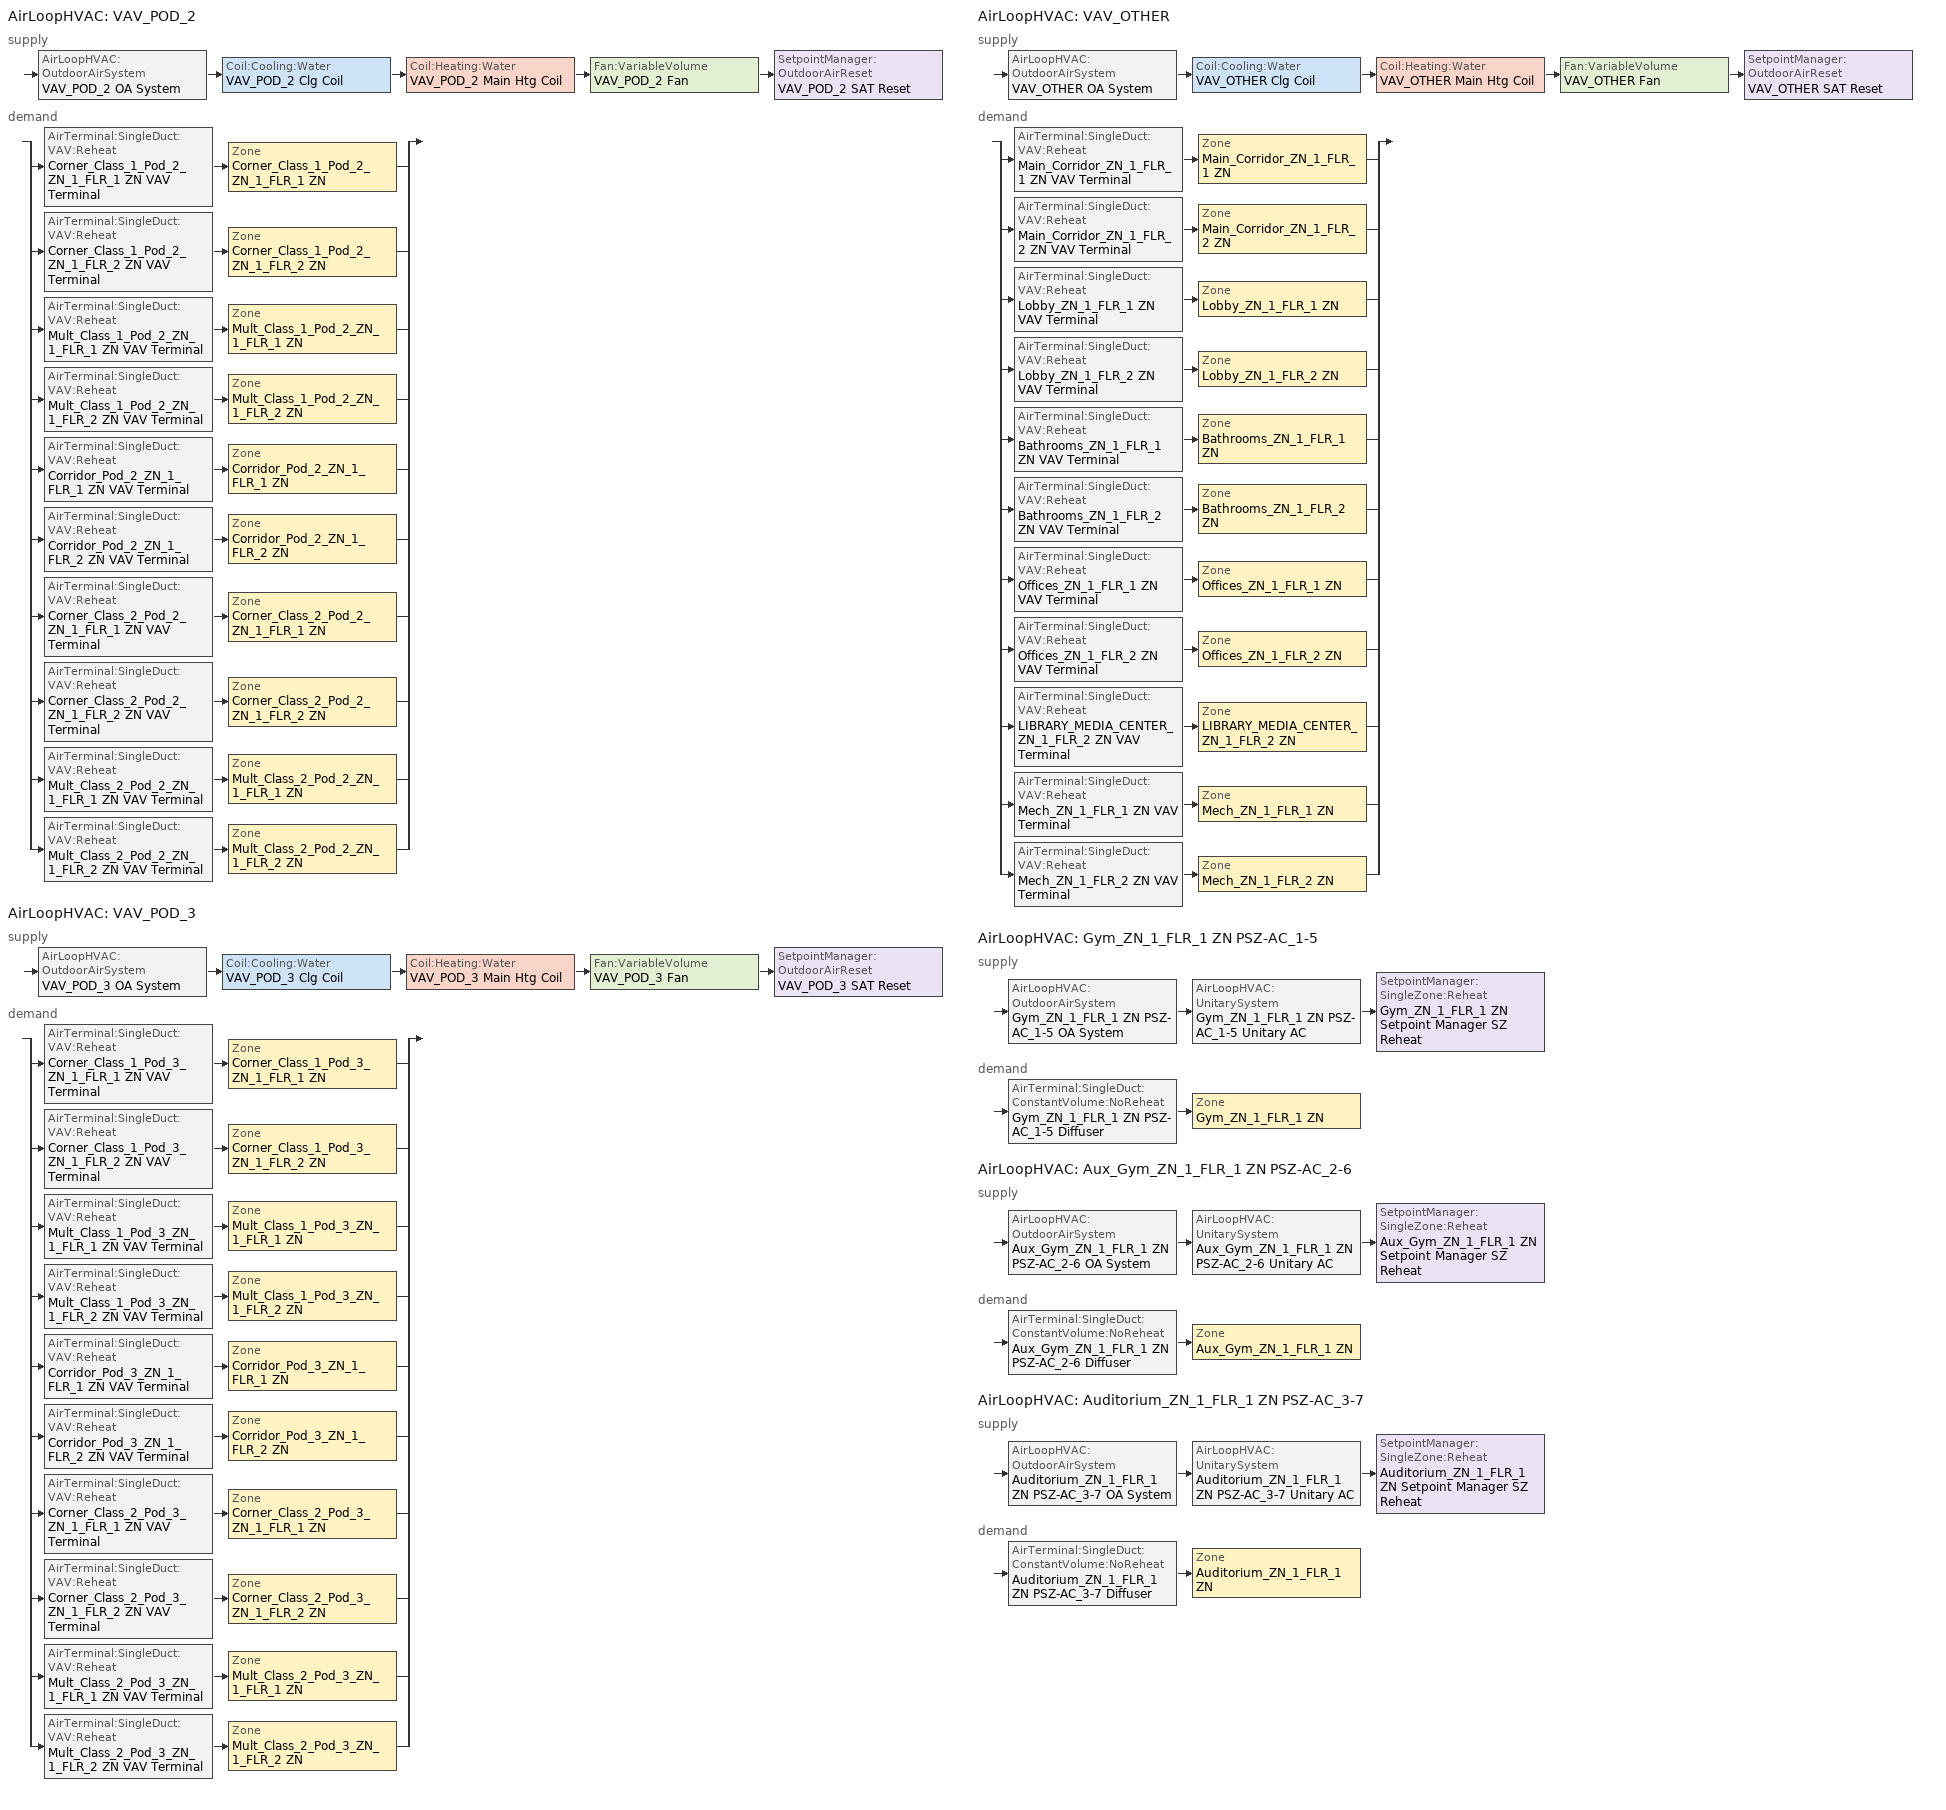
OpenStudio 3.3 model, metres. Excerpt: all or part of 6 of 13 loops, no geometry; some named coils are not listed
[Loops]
AirLoopHVAC 'VAV_POD_2'
 supply: AirLoopHVAC:OutdoorAirSystem 'VAV_POD_2 OA System' > Coil:Cooling:Water 'VAV_POD_2 Clg Coil' > Coil:Heating:Water 'VAV_POD_2 Main Htg Coil' > Fan:VariableVolume 'VAV_POD_2 Fan' > SetpointManager:OutdoorAirReset 'VAV_POD_2 SAT Reset'
 demand: split
  | AirTerminal:SingleDuct:VAV:Reheat 'Corner_Class_1_Pod_2_ZN_1_FLR_1 ZN VAV Terminal' > Zone 'Corner_Class_1_Pod_2_ZN_1_FLR_1 ZN'
  | AirTerminal:SingleDuct:VAV:Reheat 'Corner_Class_1_Pod_2_ZN_1_FLR_2 ZN VAV Terminal' > Zone 'Corner_Class_1_Pod_2_ZN_1_FLR_2 ZN'
  | AirTerminal:SingleDuct:VAV:Reheat 'Mult_Class_1_Pod_2_ZN_1_FLR_1 ZN VAV Terminal' > Zone 'Mult_Class_1_Pod_2_ZN_1_FLR_1 ZN'
  | AirTerminal:SingleDuct:VAV:Reheat 'Mult_Class_1_Pod_2_ZN_1_FLR_2 ZN VAV Terminal' > Zone 'Mult_Class_1_Pod_2_ZN_1_FLR_2 ZN'
  | AirTerminal:SingleDuct:VAV:Reheat 'Corridor_Pod_2_ZN_1_FLR_1 ZN VAV Terminal' > Zone 'Corridor_Pod_2_ZN_1_FLR_1 ZN'
  | AirTerminal:SingleDuct:VAV:Reheat 'Corridor_Pod_2_ZN_1_FLR_2 ZN VAV Terminal' > Zone 'Corridor_Pod_2_ZN_1_FLR_2 ZN'
  | AirTerminal:SingleDuct:VAV:Reheat 'Corner_Class_2_Pod_2_ZN_1_FLR_1 ZN VAV Terminal' > Zone 'Corner_Class_2_Pod_2_ZN_1_FLR_1 ZN'
  | AirTerminal:SingleDuct:VAV:Reheat 'Corner_Class_2_Pod_2_ZN_1_FLR_2 ZN VAV Terminal' > Zone 'Corner_Class_2_Pod_2_ZN_1_FLR_2 ZN'
  | AirTerminal:SingleDuct:VAV:Reheat 'Mult_Class_2_Pod_2_ZN_1_FLR_1 ZN VAV Terminal' > Zone 'Mult_Class_2_Pod_2_ZN_1_FLR_1 ZN'
  | AirTerminal:SingleDuct:VAV:Reheat 'Mult_Class_2_Pod_2_ZN_1_FLR_2 ZN VAV Terminal' > Zone 'Mult_Class_2_Pod_2_ZN_1_FLR_2 ZN'
AirLoopHVAC 'VAV_POD_3'
 supply: AirLoopHVAC:OutdoorAirSystem 'VAV_POD_3 OA System' > Coil:Cooling:Water 'VAV_POD_3 Clg Coil' > Coil:Heating:Water 'VAV_POD_3 Main Htg Coil' > Fan:VariableVolume 'VAV_POD_3 Fan' > SetpointManager:OutdoorAirReset 'VAV_POD_3 SAT Reset'
 demand: split
  | AirTerminal:SingleDuct:VAV:Reheat 'Corner_Class_1_Pod_3_ZN_1_FLR_1 ZN VAV Terminal' > Zone 'Corner_Class_1_Pod_3_ZN_1_FLR_1 ZN'
  | AirTerminal:SingleDuct:VAV:Reheat 'Corner_Class_1_Pod_3_ZN_1_FLR_2 ZN VAV Terminal' > Zone 'Corner_Class_1_Pod_3_ZN_1_FLR_2 ZN'
  | AirTerminal:SingleDuct:VAV:Reheat 'Mult_Class_1_Pod_3_ZN_1_FLR_1 ZN VAV Terminal' > Zone 'Mult_Class_1_Pod_3_ZN_1_FLR_1 ZN'
  | AirTerminal:SingleDuct:VAV:Reheat 'Mult_Class_1_Pod_3_ZN_1_FLR_2 ZN VAV Terminal' > Zone 'Mult_Class_1_Pod_3_ZN_1_FLR_2 ZN'
  | AirTerminal:SingleDuct:VAV:Reheat 'Corridor_Pod_3_ZN_1_FLR_1 ZN VAV Terminal' > Zone 'Corridor_Pod_3_ZN_1_FLR_1 ZN'
  | AirTerminal:SingleDuct:VAV:Reheat 'Corridor_Pod_3_ZN_1_FLR_2 ZN VAV Terminal' > Zone 'Corridor_Pod_3_ZN_1_FLR_2 ZN'
  | AirTerminal:SingleDuct:VAV:Reheat 'Corner_Class_2_Pod_3_ZN_1_FLR_1 ZN VAV Terminal' > Zone 'Corner_Class_2_Pod_3_ZN_1_FLR_1 ZN'
  | AirTerminal:SingleDuct:VAV:Reheat 'Corner_Class_2_Pod_3_ZN_1_FLR_2 ZN VAV Terminal' > Zone 'Corner_Class_2_Pod_3_ZN_1_FLR_2 ZN'
  | AirTerminal:SingleDuct:VAV:Reheat 'Mult_Class_2_Pod_3_ZN_1_FLR_1 ZN VAV Terminal' > Zone 'Mult_Class_2_Pod_3_ZN_1_FLR_1 ZN'
  | AirTerminal:SingleDuct:VAV:Reheat 'Mult_Class_2_Pod_3_ZN_1_FLR_2 ZN VAV Terminal' > Zone 'Mult_Class_2_Pod_3_ZN_1_FLR_2 ZN'
AirLoopHVAC 'VAV_OTHER'
 supply: AirLoopHVAC:OutdoorAirSystem 'VAV_OTHER OA System' > Coil:Cooling:Water 'VAV_OTHER Clg Coil' > Coil:Heating:Water 'VAV_OTHER Main Htg Coil' > Fan:VariableVolume 'VAV_OTHER Fan' > SetpointManager:OutdoorAirReset 'VAV_OTHER SAT Reset'
 demand: split
  | AirTerminal:SingleDuct:VAV:Reheat 'Main_Corridor_ZN_1_FLR_1 ZN VAV Terminal' > Zone 'Main_Corridor_ZN_1_FLR_1 ZN'
  | AirTerminal:SingleDuct:VAV:Reheat 'Main_Corridor_ZN_1_FLR_2 ZN VAV Terminal' > Zone 'Main_Corridor_ZN_1_FLR_2 ZN'
  | AirTerminal:SingleDuct:VAV:Reheat 'Lobby_ZN_1_FLR_1 ZN VAV Terminal' > Zone 'Lobby_ZN_1_FLR_1 ZN'
  | AirTerminal:SingleDuct:VAV:Reheat 'Lobby_ZN_1_FLR_2 ZN VAV Terminal' > Zone 'Lobby_ZN_1_FLR_2 ZN'
  | AirTerminal:SingleDuct:VAV:Reheat 'Bathrooms_ZN_1_FLR_1 ZN VAV Terminal' > Zone 'Bathrooms_ZN_1_FLR_1 ZN'
  | AirTerminal:SingleDuct:VAV:Reheat 'Bathrooms_ZN_1_FLR_2 ZN VAV Terminal' > Zone 'Bathrooms_ZN_1_FLR_2 ZN'
  | AirTerminal:SingleDuct:VAV:Reheat 'Offices_ZN_1_FLR_1 ZN VAV Terminal' > Zone 'Offices_ZN_1_FLR_1 ZN'
  | AirTerminal:SingleDuct:VAV:Reheat 'Offices_ZN_1_FLR_2 ZN VAV Terminal' > Zone 'Offices_ZN_1_FLR_2 ZN'
  | AirTerminal:SingleDuct:VAV:Reheat 'LIBRARY_MEDIA_CENTER_ZN_1_FLR_2 ZN VAV Terminal' > Zone 'LIBRARY_MEDIA_CENTER_ZN_1_FLR_2 ZN'
  | AirTerminal:SingleDuct:VAV:Reheat 'Mech_ZN_1_FLR_1 ZN VAV Terminal' > Zone 'Mech_ZN_1_FLR_1 ZN'
  | AirTerminal:SingleDuct:VAV:Reheat 'Mech_ZN_1_FLR_2 ZN VAV Terminal' > Zone 'Mech_ZN_1_FLR_2 ZN'
AirLoopHVAC 'Gym_ZN_1_FLR_1 ZN PSZ-AC_1-5'
 supply: AirLoopHVAC:OutdoorAirSystem 'Gym_ZN_1_FLR_1 ZN PSZ-AC_1-5 OA System' > AirLoopHVAC:UnitarySystem 'Gym_ZN_1_FLR_1 ZN PSZ-AC_1-5 Unitary AC' > SetpointManager:SingleZone:Reheat 'Gym_ZN_1_FLR_1 ZN Setpoint Manager SZ Reheat'
 demand: AirTerminal:SingleDuct:ConstantVolume:NoReheat 'Gym_ZN_1_FLR_1 ZN PSZ-AC_1-5 Diffuser' > Zone 'Gym_ZN_1_FLR_1 ZN'
AirLoopHVAC 'Aux_Gym_ZN_1_FLR_1 ZN PSZ-AC_2-6'
 supply: AirLoopHVAC:OutdoorAirSystem 'Aux_Gym_ZN_1_FLR_1 ZN PSZ-AC_2-6 OA System' > AirLoopHVAC:UnitarySystem 'Aux_Gym_ZN_1_FLR_1 ZN PSZ-AC_2-6 Unitary AC' > SetpointManager:SingleZone:Reheat 'Aux_Gym_ZN_1_FLR_1 ZN Setpoint Manager SZ Reheat'
 demand: AirTerminal:SingleDuct:ConstantVolume:NoReheat 'Aux_Gym_ZN_1_FLR_1 ZN PSZ-AC_2-6 Diffuser' > Zone 'Aux_Gym_ZN_1_FLR_1 ZN'
AirLoopHVAC 'Auditorium_ZN_1_FLR_1 ZN PSZ-AC_3-7'
 supply: AirLoopHVAC:OutdoorAirSystem 'Auditorium_ZN_1_FLR_1 ZN PSZ-AC_3-7 OA System' > AirLoopHVAC:UnitarySystem 'Auditorium_ZN_1_FLR_1 ZN PSZ-AC_3-7 Unitary AC' > SetpointManager:SingleZone:Reheat 'Auditorium_ZN_1_FLR_1 ZN Setpoint Manager SZ Reheat'
 demand: AirTerminal:SingleDuct:ConstantVolume:NoReheat 'Auditorium_ZN_1_FLR_1 ZN PSZ-AC_3-7 Diffuser' > Zone 'Auditorium_ZN_1_FLR_1 ZN'
[Sizing:Zone] Zone Cooling Design Supply Air Temperature Input Method=SupplyAirTemperature; Zone Cooling Design Supply Air Temperature {C}=12.7778; Zone Cooling Design Supply Air Temperature Difference {deltaC}=11.11; Zone Heating Design Supply Air Temperature Input Method=SupplyAirTemperature; Zone Heating Design Supply Air Temperature Difference {deltaC}=11.11; Zone Cooling Design Supply Air Humidity Ratio {kg-H2O/kg-air}=0.0085; Zone Heating Design Supply Air Humidity Ratio {kg-H2O/kg-air}=0.008; Cooling Design Air Flow Method=DesignDay; Heating Design Air Flow Method=DesignDay; Account for Dedicated Outdoor Air System=No; Dedicated Outdoor Air System Control Strategy=NeutralSupplyAir; Dedicated Outdoor Air Low Setpoint Temperature for Design {C}=autosize; Dedicated Outdoor Air High Setpoint Temperature for Design {C}=autosize
Name | Zone Heating Design Supply Air Temperature {C} | Design Minimum Zone Ventilation Efficiency
Auditorium_ZN_1_FLR_1 ZN; Aux_Gym_ZN_1_FLR_1 ZN; Gym_ZN_1_FLR_1 ZN | 50
Bathrooms_ZN_1_FLR_1 ZN; Bathrooms_ZN_1_FLR_2 ZN; Corner_Class_1_Pod_2_ZN_1_FLR_1 ZN; Corner_Class_1_Pod_2_ZN_1_FLR_2 ZN; Corner_Class_1_Pod_3_ZN_1_FLR_1 ZN; Corner_Class_1_Pod_3_ZN_1_FLR_2 ZN; Corner_Class_2_Pod_2_ZN_1_FLR_1 ZN; Corner_Class_2_Pod_2_ZN_1_FLR_2 ZN; Corner_Class_2_Pod_3_ZN_1_FLR_1 ZN; Corner_Class_2_Pod_3_ZN_1_FLR_2 ZN; Corridor_Pod_2_ZN_1_FLR_1 ZN; Corridor_Pod_2_ZN_1_FLR_2 ZN; Corridor_Pod_3_ZN_1_FLR_1 ZN; Corridor_Pod_3_ZN_1_FLR_2 ZN; LIBRARY_MEDIA_CENTER_ZN_1_FLR_2 ZN; Lobby_ZN_1_FLR_1 ZN; Lobby_ZN_1_FLR_2 ZN; Main_Corridor_ZN_1_FLR_1 ZN; Main_Corridor_ZN_1_FLR_2 ZN; Mech_ZN_1_FLR_2 ZN; Mult_Class_1_Pod_2_ZN_1_FLR_1 ZN; Mult_Class_1_Pod_2_ZN_1_FLR_2 ZN; Mult_Class_1_Pod_3_ZN_1_FLR_1 ZN; Mult_Class_1_Pod_3_ZN_1_FLR_2 ZN; Mult_Class_2_Pod_2_ZN_1_FLR_1 ZN; Mult_Class_2_Pod_2_ZN_1_FLR_2 ZN; Mult_Class_2_Pod_3_ZN_1_FLR_1 ZN; Mult_Class_2_Pod_3_ZN_1_FLR_2 ZN; Offices_ZN_1_FLR_1 ZN; Offices_ZN_1_FLR_2 ZN | 40 | 0.6
[Zone equipment]
Auditorium_ZN_1_FLR_1 ZN: Auditorium_ZN_1_FLR_1 ZN PSZ-AC_3-7 Diffuser
Aux_Gym_ZN_1_FLR_1 ZN: Aux_Gym_ZN_1_FLR_1 ZN PSZ-AC_2-6 Diffuser
Bathrooms_ZN_1_FLR_1 ZN: Bathrooms_ZN_1_FLR_1 ZN VAV Terminal, Bathrooms_ZN_1_FLR_1 ZN Exhaust Fan
Bathrooms_ZN_1_FLR_2 ZN: Bathrooms_ZN_1_FLR_2 ZN VAV Terminal, Bathrooms_ZN_1_FLR_2 ZN Exhaust Fan
Corner_Class_1_Pod_2_ZN_1_FLR_1 ZN: Corner_Class_1_Pod_2_ZN_1_FLR_1 ZN VAV Terminal
Corner_Class_1_Pod_2_ZN_1_FLR_2 ZN: Corner_Class_1_Pod_2_ZN_1_FLR_2 ZN VAV Terminal
Corner_Class_1_Pod_3_ZN_1_FLR_1 ZN: Corner_Class_1_Pod_3_ZN_1_FLR_1 ZN VAV Terminal
Corner_Class_1_Pod_3_ZN_1_FLR_2 ZN: Corner_Class_1_Pod_3_ZN_1_FLR_2 ZN VAV Terminal
Corner_Class_2_Pod_2_ZN_1_FLR_1 ZN: Corner_Class_2_Pod_2_ZN_1_FLR_1 ZN VAV Terminal
Corner_Class_2_Pod_2_ZN_1_FLR_2 ZN: Corner_Class_2_Pod_2_ZN_1_FLR_2 ZN VAV Terminal
Corner_Class_2_Pod_3_ZN_1_FLR_1 ZN: Corner_Class_2_Pod_3_ZN_1_FLR_1 ZN VAV Terminal
Corner_Class_2_Pod_3_ZN_1_FLR_2 ZN: Corner_Class_2_Pod_3_ZN_1_FLR_2 ZN VAV Terminal
Corridor_Pod_2_ZN_1_FLR_1 ZN: Corridor_Pod_2_ZN_1_FLR_1 ZN VAV Terminal
Corridor_Pod_2_ZN_1_FLR_2 ZN: Corridor_Pod_2_ZN_1_FLR_2 ZN VAV Terminal
Corridor_Pod_3_ZN_1_FLR_1 ZN: Corridor_Pod_3_ZN_1_FLR_1 ZN VAV Terminal
Corridor_Pod_3_ZN_1_FLR_2 ZN: Corridor_Pod_3_ZN_1_FLR_2 ZN VAV Terminal
Gym_ZN_1_FLR_1 ZN: Gym_ZN_1_FLR_1 ZN PSZ-AC_1-5 Diffuser
LIBRARY_MEDIA_CENTER_ZN_1_FLR_2 ZN: LIBRARY_MEDIA_CENTER_ZN_1_FLR_2 ZN VAV Terminal
Lobby_ZN_1_FLR_1 ZN: Lobby_ZN_1_FLR_1 ZN VAV Terminal
Lobby_ZN_1_FLR_2 ZN: Lobby_ZN_1_FLR_2 ZN VAV Terminal
Main_Corridor_ZN_1_FLR_1 ZN: Main_Corridor_ZN_1_FLR_1 ZN VAV Terminal
Main_Corridor_ZN_1_FLR_2 ZN: Main_Corridor_ZN_1_FLR_2 ZN VAV Terminal
Mech_ZN_1_FLR_1 ZN: Mech_ZN_1_FLR_1 ZN VAV Terminal
Mech_ZN_1_FLR_2 ZN: Mech_ZN_1_FLR_2 ZN VAV Terminal
Mult_Class_1_Pod_2_ZN_1_FLR_1 ZN: Mult_Class_1_Pod_2_ZN_1_FLR_1 ZN VAV Terminal
Mult_Class_1_Pod_2_ZN_1_FLR_2 ZN: Mult_Class_1_Pod_2_ZN_1_FLR_2 ZN VAV Terminal
Mult_Class_1_Pod_3_ZN_1_FLR_1 ZN: Mult_Class_1_Pod_3_ZN_1_FLR_1 ZN VAV Terminal
Mult_Class_1_Pod_3_ZN_1_FLR_2 ZN: Mult_Class_1_Pod_3_ZN_1_FLR_2 ZN VAV Terminal
Mult_Class_2_Pod_2_ZN_1_FLR_1 ZN: Mult_Class_2_Pod_2_ZN_1_FLR_1 ZN VAV Terminal
Mult_Class_2_Pod_2_ZN_1_FLR_2 ZN: Mult_Class_2_Pod_2_ZN_1_FLR_2 ZN VAV Terminal
Mult_Class_2_Pod_3_ZN_1_FLR_1 ZN: Mult_Class_2_Pod_3_ZN_1_FLR_1 ZN VAV Terminal
Mult_Class_2_Pod_3_ZN_1_FLR_2 ZN: Mult_Class_2_Pod_3_ZN_1_FLR_2 ZN VAV Terminal
Offices_ZN_1_FLR_1 ZN: Offices_ZN_1_FLR_1 ZN VAV Terminal
Offices_ZN_1_FLR_2 ZN: Offices_ZN_1_FLR_2 ZN VAV Terminal
[AirLoopHVAC] Availability Schedule=SchoolSecondary HVACOperationSchd; Design Supply Air Flow Rate {m3/s}=autosize; Design Return Air Flow Fraction of Supply Air Flow=1
VAV_POD_2; VAV_POD_3; VAV_OTHER; Gym_ZN_1_FLR_1 ZN PSZ-AC_1-5; Aux_Gym_ZN_1_FLR_1 ZN PSZ-AC_2-6; Auditorium_ZN_1_FLR_1 ZN PSZ-AC_3-7
[Sizing:System] Type of Load to Size On=Sensible; Preheat Design Temperature {C}=7.22222; Preheat Design Humidity Ratio {kg-H2O/kg-Air}=0.008; Precool Design Temperature {C}=12.7778; Precool Design Humidity Ratio {kg-H2O/kg-Air}=0.008; Central Cooling Design Supply Air Temperature {C}=12.7778; Sizing Option=Coincident; 100% Outdoor Air in Cooling=No; 100% Outdoor Air in Heating=No; Central Cooling Design Supply Air Humidity Ratio {kg-H2O/kg-Air}=0.0085; Central Heating Design Supply Air Humidity Ratio {kg-H2O/kg-Air}=0.008; Cooling Design Air Flow Method=DesignDay; Heating Design Air Flow Method=DesignDay; System Outdoor Air Method=ZoneSum; Zone Maximum Outdoor Air Fraction=1; Cooling Supply Air Flow Rate Per Floor Area {m3/s-m2}=0.00996765; Cooling Fraction of Autosized Cooling Supply Air Flow Rate=1; Cooling Supply Air Flow Rate Per Unit Cooling Capacity {m3/s-W}=3.94755e-05; Heating Supply Air Flow Rate Per Floor Area {m3/s-m2}=0.00996765; Heating Fraction of Autosized Heating Supply Air Flow Rate=1; Heating Fraction of Autosized Cooling Supply Air Flow Rate=1; Heating Supply Air Flow Rate Per Unit Heating Capacity {m3/s-W}=3.15882e-05; Cooling Design Capacity Method=CoolingDesignCapacity; Cooling Design Capacity {W}=autosize; Cooling Design Capacity Per Floor Area {W/m2}=234.7; Fraction of Autosized Cooling Design Capacity=1; Heating Design Capacity Method=HeatingDesignCapacity; Heating Design Capacity {W}=autosize; Heating Design Capacity Per Floor Area {W/m2}=157; Fraction of Autosized Heating Design Capacity=1; Central Cooling Capacity Control Method=OnOff; Occupant Diversity=autosize
Name | Design Outdoor Air Flow Rate {m3/s} | Central Heating Maximum System Air Flow Ratio | Central Heating Design Supply Air Temperature {C}
VAV_POD_2; VAV_POD_3 | 9.493504 | 0.3 | 12.7778
VAV_OTHER | 4.61027 | 0.3 | 12.7778
Gym_ZN_1_FLR_1 ZN PSZ-AC_1-5; Aux_Gym_ZN_1_FLR_1 ZN PSZ-AC_2-6; Auditorium_ZN_1_FLR_1 ZN PSZ-AC_3-7 | Autosize | 1 | 50
[Fan:VariableVolume] Availability Schedule=Always On Discrete; Pressure Rise {Pa}=1389.92; Maximum Flow Rate {m3/s}=Autosize; Fan Power Minimum Flow Rate Input Method=Fraction; Fan Power Minimum Flow Fraction=0.25; Fan Power Minimum Air Flow Rate {m3/s}=0; Motor In Airstream Fraction=1; Fan Power Coefficient 1=0.04076; Fan Power Coefficient 2=0.0881; Fan Power Coefficient 3=-0.0729; Fan Power Coefficient 4=0.9437; Fan Power Coefficient 5=0
Name | Fan Total Efficiency | Motor Efficiency
VAV_POD_2 Fan; VAV_POD_3 Fan | 0.61165 | 0.941
VAV_OTHER Fan | 0.61425 | 0.945
[Controller:OutdoorAir] Maximum Outdoor Air Flow Rate {m3/s}=Autosize; Economizer Control Type=DifferentialDryBulb; Economizer Control Action Type=ModulateFlow; Lockout Type=LockoutWithHeating; Minimum Limit Type=FixedMinimum; Minimum Outdoor Air Schedule=SchoolSecondary MinOA_MotorizedDamper_Sched; High Humidity Control=No; Heat Recovery Bypass Control Type=BypassWhenWithinEconomizerLimits
Name | Minimum Outdoor Air Flow Rate {m3/s} | Controller Mechanical Ventilation | Maximum Fraction of Outdoor Air Schedule
VAV_POD_2 OA Controller | 0 | VAV_POD_2 Vent Controller
VAV_POD_3 OA Controller | 0 | VAV_POD_3 Vent Controller
VAV_OTHER OA Controller | 0 | VAV_OTHER Vent Controller
Gym_ZN_1_FLR_1 ZN PSZ-AC_1-5 OA System Controller | autosize | Controller Mechanical Ventilation 1 | GymZN1FLR1ZNPSZAC15maxOASch
Aux_Gym_ZN_1_FLR_1 ZN PSZ-AC_2-6 OA System Controller | autosize | Controller Mechanical Ventilation 2 | AuxGymZN1FLR1ZNPSZAC26maxOASch
Auditorium_ZN_1_FLR_1 ZN PSZ-AC_3-7 OA System Controller | 0 | Controller Mechanical Ventilation 3 | AuditoriumZN1FLR1ZNPSZAC37maxOASch
[Controller:MechanicalVentilation] Availability Schedule=Always On Discrete
VAV_POD_2 Vent Controller; VAV_POD_3 Vent Controller; VAV_OTHER Vent Controller: System Outdoor Air Method=ZoneSum
Controller Mechanical Ventilation 1; Controller Mechanical Ventilation 2: 
Controller Mechanical Ventilation 3: Demand Controlled Ventilation=Yes
[AirLoopHVAC:OutdoorAirSystem]
Name | Controller
VAV_POD_2 OA System | VAV_POD_2 OA Controller
VAV_POD_3 OA System | VAV_POD_3 OA Controller
VAV_OTHER OA System | VAV_OTHER OA Controller
Gym_ZN_1_FLR_1 ZN PSZ-AC_1-5 OA System | Gym_ZN_1_FLR_1 ZN PSZ-AC_1-5 OA System Controller
Aux_Gym_ZN_1_FLR_1 ZN PSZ-AC_2-6 OA System | Aux_Gym_ZN_1_FLR_1 ZN PSZ-AC_2-6 OA System Controller
Auditorium_ZN_1_FLR_1 ZN PSZ-AC_3-7 OA System | Auditorium_ZN_1_FLR_1 ZN PSZ-AC_3-7 OA System Controller
[AirTerminal:SingleDuct:VAV:Reheat] Availability Schedule=Always On Discrete; Maximum Air Flow Rate {m3/s}=AutoSize; Zone Minimum Air Flow Input Method=Constant; Fixed Minimum Air Flow Rate {m3/s}=0; Maximum Hot Water or Steam Flow Rate {m3/s}=AutoSize; Minimum Hot Water or Steam Flow Rate {m3/s}=0; Convergence Tolerance=0.001; Damper Heating Action=ReverseWithLimits; Maximum Flow per Zone Floor Area During Reheat {m3/s-m2}=AutoSize; Maximum Flow Fraction During Reheat=0.5; Maximum Reheat Air Temperature {C}=40; Control For Outdoor Air=No
Name | Constant Minimum Air Flow Fraction | Reheat Coil
Corner_Class_1_Pod_2_ZN_1_FLR_1 ZN VAV Terminal | 0.726358 | Corner_Class_1_Pod_2_ZN_1_FLR_1 ZN Reheat Coil
Corner_Class_1_Pod_2_ZN_1_FLR_2 ZN VAV Terminal | 0.726358 | Corner_Class_1_Pod_2_ZN_1_FLR_2 ZN Reheat Coil
Mult_Class_1_Pod_2_ZN_1_FLR_1 ZN VAV Terminal | 0.726358 | Mult_Class_1_Pod_2_ZN_1_FLR_1 ZN Reheat Coil
Mult_Class_1_Pod_2_ZN_1_FLR_2 ZN VAV Terminal | 0.726358 | Mult_Class_1_Pod_2_ZN_1_FLR_2 ZN Reheat Coil
Corridor_Pod_2_ZN_1_FLR_1 ZN VAV Terminal | 0.726358 | Corridor_Pod_2_ZN_1_FLR_1 ZN Reheat Coil
Corridor_Pod_2_ZN_1_FLR_2 ZN VAV Terminal | 0.726358 | Corridor_Pod_2_ZN_1_FLR_2 ZN Reheat Coil
Corner_Class_2_Pod_2_ZN_1_FLR_1 ZN VAV Terminal | 0.726358 | Corner_Class_2_Pod_2_ZN_1_FLR_1 ZN Reheat Coil
Corner_Class_2_Pod_2_ZN_1_FLR_2 ZN VAV Terminal | 0.726358 | Corner_Class_2_Pod_2_ZN_1_FLR_2 ZN Reheat Coil
Mult_Class_2_Pod_2_ZN_1_FLR_1 ZN VAV Terminal | 0.726358 | Mult_Class_2_Pod_2_ZN_1_FLR_1 ZN Reheat Coil
Mult_Class_2_Pod_2_ZN_1_FLR_2 ZN VAV Terminal | 0.726358 | Mult_Class_2_Pod_2_ZN_1_FLR_2 ZN Reheat Coil
Corner_Class_1_Pod_3_ZN_1_FLR_1 ZN VAV Terminal | 0.698565 | Corner_Class_1_Pod_3_ZN_1_FLR_1 ZN Reheat Coil
Corner_Class_1_Pod_3_ZN_1_FLR_2 ZN VAV Terminal | 0.698565 | Corner_Class_1_Pod_3_ZN_1_FLR_2 ZN Reheat Coil
Mult_Class_1_Pod_3_ZN_1_FLR_1 ZN VAV Terminal | 0.698565 | Mult_Class_1_Pod_3_ZN_1_FLR_1 ZN Reheat Coil
Mult_Class_1_Pod_3_ZN_1_FLR_2 ZN VAV Terminal | 0.698565 | Mult_Class_1_Pod_3_ZN_1_FLR_2 ZN Reheat Coil
Corridor_Pod_3_ZN_1_FLR_1 ZN VAV Terminal | 0.698565 | Corridor_Pod_3_ZN_1_FLR_1 ZN Reheat Coil
Corridor_Pod_3_ZN_1_FLR_2 ZN VAV Terminal | 0.698565 | Corridor_Pod_3_ZN_1_FLR_2 ZN Reheat Coil
Corner_Class_2_Pod_3_ZN_1_FLR_1 ZN VAV Terminal | 0.698565 | Corner_Class_2_Pod_3_ZN_1_FLR_1 ZN Reheat Coil
Corner_Class_2_Pod_3_ZN_1_FLR_2 ZN VAV Terminal | 0.698565 | Corner_Class_2_Pod_3_ZN_1_FLR_2 ZN Reheat Coil
Mult_Class_2_Pod_3_ZN_1_FLR_1 ZN VAV Terminal | 0.698565 | Mult_Class_2_Pod_3_ZN_1_FLR_1 ZN Reheat Coil
Mult_Class_2_Pod_3_ZN_1_FLR_2 ZN VAV Terminal | 0.698565 | Mult_Class_2_Pod_3_ZN_1_FLR_2 ZN Reheat Coil
Main_Corridor_ZN_1_FLR_1 ZN VAV Terminal | 0.307967 | Main_Corridor_ZN_1_FLR_1 ZN Reheat Coil
Main_Corridor_ZN_1_FLR_2 ZN VAV Terminal | 0.307967 | Main_Corridor_ZN_1_FLR_2 ZN Reheat Coil
Lobby_ZN_1_FLR_1 ZN VAV Terminal | 0.307967 | Lobby_ZN_1_FLR_1 ZN Reheat Coil
Lobby_ZN_1_FLR_2 ZN VAV Terminal | 0.307967 | Lobby_ZN_1_FLR_2 ZN Reheat Coil
Bathrooms_ZN_1_FLR_1 ZN VAV Terminal | 0.307967 | Bathrooms_ZN_1_FLR_1 ZN Reheat Coil
Bathrooms_ZN_1_FLR_2 ZN VAV Terminal | 0.307967 | Bathrooms_ZN_1_FLR_2 ZN Reheat Coil
Offices_ZN_1_FLR_1 ZN VAV Terminal | 0.307967 | Offices_ZN_1_FLR_1 ZN Reheat Coil
Offices_ZN_1_FLR_2 ZN VAV Terminal | 0.307967 | Offices_ZN_1_FLR_2 ZN Reheat Coil
LIBRARY_MEDIA_CENTER_ZN_1_FLR_2 ZN VAV Terminal | 0.307967 | LIBRARY_MEDIA_CENTER_ZN_1_FLR_2 ZN Reheat Coil
Mech_ZN_1_FLR_1 ZN VAV Terminal | 0.307967 | Mech_ZN_1_FLR_1 ZN Reheat Coil
Mech_ZN_1_FLR_2 ZN VAV Terminal | 0.307967 | Mech_ZN_1_FLR_2 ZN Reheat Coil
[SetpointManager:SingleZone:Reheat] Minimum Supply Air Temperature {C}=12.7778; Maximum Supply Air Temperature {C}=50
Name | Control Zone | Setpoint Node or NodeList
Gym_ZN_1_FLR_1 ZN Setpoint Manager SZ Reheat | Gym_ZN_1_FLR_1 ZN | Gym_ZN_1_FLR_1 ZN PSZ-AC_1-5 Supply Outlet Node
Aux_Gym_ZN_1_FLR_1 ZN Setpoint Manager SZ Reheat | Aux_Gym_ZN_1_FLR_1 ZN | Aux_Gym_ZN_1_FLR_1 ZN PSZ-AC_2-6 Supply Outlet Node
Auditorium_ZN_1_FLR_1 ZN Setpoint Manager SZ Reheat | Auditorium_ZN_1_FLR_1 ZN | Auditorium_ZN_1_FLR_1 ZN PSZ-AC_3-7 Supply Outlet Node
[Coil:Heating:Gas] Availability Schedule=Always On Discrete; Gas Burner Efficiency=0.8; Nominal Capacity {W}=AutoSize; Parasitic Electric Load {W}=0; Parasitic Gas Load {W}=0
Gym_ZN_1_FLR_1 ZN PSZ-AC_1-5 Gas Htg Coil 1133kBtu/hr 0.8 Thermal Eff; Aux_Gym_ZN_1_FLR_1 ZN PSZ-AC_2-6 Gas Htg Coil 853kBtu/hr 0.8 Thermal Eff; Auditorium_ZN_1_FLR_1 ZN PSZ-AC_3-7 Gas Htg Coil 1493kBtu/hr 0.8 Thermal Eff
[Coil:Heating:Electric] Availability Schedule=Always Off Discrete; Efficiency=1; Nominal Capacity {W}=0
Gym_ZN_1_FLR_1 ZN PSZ-AC_1-5 No Heat; Aux_Gym_ZN_1_FLR_1 ZN PSZ-AC_2-6 No Heat; Auditorium_ZN_1_FLR_1 ZN PSZ-AC_3-7 No Heat
[Coil:Cooling:DX:TwoSpeed] Availability Schedule=Always On Discrete; Rated High Speed Total Cooling Capacity {W}=Autosize; Rated High Speed Sensible Heat Ratio=Autosize; Rated High Speed COP {W/W}=3.39929; Rated High Speed Air Flow Rate {m3/s}=Autosize; Unit Internal Static Air Pressure {Pa}=773.3; Total Cooling Capacity Function of Temperature Curve=PSZ-AC_CoolCLennoxStandard10Ton_TGA120S2B_CapFT; Total Cooling Capacity Function of Flow Fraction Curve=AHU-1_CoolCStandard10Ton_CapFF; Energy Input Ratio Function of Temperature Curve=PSZ-AC_CoolCStandard10Ton_EIRFT; Energy Input Ratio Function of Flow Fraction Curve=CoolCLennoxStandard10Ton_TGA120S2B_EIRFFF; Part Load Fraction Correlation Curve=PSZ-AC_CoolCLennoxStandard10Ton_TGA120S2B_PLR; Rated Low Speed Total Cooling Capacity {W}=Autosize; Rated Low Speed Sensible Heat Ratio=0.69; Rated Low Speed COP {W/W}=3.39929; Low Speed Total Cooling Capacity Function of Temperature Curve=PSZ-AC_CoolCLennoxStandard10Ton_TGA120S2B_CapFT; Low Speed Energy Input Ratio Function of Temperature Curve=PSZ-AC_CoolCStandard10Ton_EIRFT; Condenser Type=AirCooled; Minimum Outdoor Dry-Bulb Temperature for Compressor Operation {C}=-25; High Speed Evaporative Condenser Effectiveness=0; High Speed Evaporative Condenser Air Flow Rate {m3/s}=Autosize; High Speed Evaporative Condenser Pump Rated Power Consumption {W}=Autosize; Low Speed Evaporative Condenser Effectiveness=0; Low Speed Evaporative Condenser Air Flow Rate {m3/s}=Autosize; Low Speed Evaporative Condenser Pump Rated Power Consumption {W}=Autosize; Basin Heater Capacity {W/K}=10; Basin Heater Setpoint Temperature {C}=2
Gym_ZN_1_FLR_1 ZN PSZ-AC_1-5 2spd DX AC Clg Coil 430kBtu/hr 9.8EER; Aux_Gym_ZN_1_FLR_1 ZN PSZ-AC_2-6 2spd DX AC Clg Coil 351kBtu/hr 9.8EER; Auditorium_ZN_1_FLR_1 ZN PSZ-AC_3-7 2spd DX AC Clg Coil 591kBtu/hr 9.8EER
[Fan:OnOff] Availability Schedule=Always On Discrete; Pressure Rise {Pa}=1018.77; Maximum Flow Rate {m3/s}=autosize; Motor In Airstream Fraction=1
Name | Fan Total Efficiency | Motor Efficiency | Fan Power Ratio Function of Speed Ratio Curve | Fan Efficiency Ratio Function of Speed Ratio Curve
Gym_ZN_1_FLR_1 ZN PSZ-AC_1-5 Fan | 0.6045 | 0.93 | Fan On Off Power Curve | Fan On Off Efficiency Curve
Aux_Gym_ZN_1_FLR_1 ZN PSZ-AC_2-6 Fan | 0.6006 | 0.924 | Fan On Off Power Curve 1 | Fan On Off Efficiency Curve 1
Auditorium_ZN_1_FLR_1 ZN PSZ-AC_3-7 Fan | 0.6084 | 0.936 | Fan On Off Power Curve 2 | Fan On Off Efficiency Curve 2
[AirLoopHVAC:UnitarySystem] Control Type=Load; Dehumidification Control Type=None; Availability Schedule=SchoolSecondary HVACOperationSchd; Fan Placement=DrawThrough; Supply Air Fan Operating Mode Schedule=SchoolSecondary HVACOperationSchd; DX Heating Coil Sizing Ratio=1; Use DOAS DX Cooling Coil=No; DOAS DX Cooling Coil Leaving Minimum Air Temperature {C}=2; Latent Load Control=SensibleOnlyLoadControl; Supply Air Flow Rate During Cooling Operation {m3/s}=Autosize; Supply Air Flow Rate During Heating Operation {m3/s}=Autosize; Supply Air Flow Rate When No Cooling or Heating is Required {m3/s}=Autosize; Maximum Supply Air Temperature {C}=80; Maximum Outdoor Dry-Bulb Temperature for Supplemental Heater Operation {C}=21; Maximum Cycling Rate {cycles/hr}=2.5; Heat Pump Time Constant {s}=60; Fraction of On-Cycle Power Use=0.01; Heat Pump Fan Delay Time {s}=60; Ancilliary On-Cycle Electric Power {W}=0; Ancilliary Off-Cycle Electric Power {W}=0
Name | Controlling Zone or Thermostat Location | Supply Fan | Heating Coil | Cooling Coil | Supplemental Heating Coil
Gym_ZN_1_FLR_1 ZN PSZ-AC_1-5 Unitary AC | Gym_ZN_1_FLR_1 ZN | Gym_ZN_1_FLR_1 ZN PSZ-AC_1-5 Fan | Gym_ZN_1_FLR_1 ZN PSZ-AC_1-5 Gas Htg Coil 1133kBtu/hr 0.8 Thermal Eff | Gym_ZN_1_FLR_1 ZN PSZ-AC_1-5 2spd DX AC Clg Coil 430kBtu/hr 9.8EER | Gym_ZN_1_FLR_1 ZN PSZ-AC_1-5 No Heat
Aux_Gym_ZN_1_FLR_1 ZN PSZ-AC_2-6 Unitary AC | Aux_Gym_ZN_1_FLR_1 ZN | Aux_Gym_ZN_1_FLR_1 ZN PSZ-AC_2-6 Fan | Aux_Gym_ZN_1_FLR_1 ZN PSZ-AC_2-6 Gas Htg Coil 853kBtu/hr 0.8 Thermal Eff | Aux_Gym_ZN_1_FLR_1 ZN PSZ-AC_2-6 2spd DX AC Clg Coil 351kBtu/hr 9.8EER | Aux_Gym_ZN_1_FLR_1 ZN PSZ-AC_2-6 No Heat
Auditorium_ZN_1_FLR_1 ZN PSZ-AC_3-7 Unitary AC | Auditorium_ZN_1_FLR_1 ZN | Auditorium_ZN_1_FLR_1 ZN PSZ-AC_3-7 Fan | Auditorium_ZN_1_FLR_1 ZN PSZ-AC_3-7 Gas Htg Coil 1493kBtu/hr 0.8 Thermal Eff | Auditorium_ZN_1_FLR_1 ZN PSZ-AC_3-7 2spd DX AC Clg Coil 591kBtu/hr 9.8EER | Auditorium_ZN_1_FLR_1 ZN PSZ-AC_3-7 No Heat
[AirTerminal:SingleDuct:ConstantVolume:NoReheat] Availability Schedule=Always On Discrete; Maximum Air Flow Rate {m3/s}=AutoSize
Gym_ZN_1_FLR_1 ZN PSZ-AC_1-5 Diffuser; Aux_Gym_ZN_1_FLR_1 ZN PSZ-AC_2-6 Diffuser; Auditorium_ZN_1_FLR_1 ZN PSZ-AC_3-7 Diffuser
[Fan:ZoneExhaust] Availability Schedule=SchoolSecondary Hours_of_operation; Fan Total Efficiency=0.0660786; Pressure Rise {Pa}=124.544; Maximum Flow Rate {m3/s}=0.283168; System Availability Manager Coupling Mode=Decoupled
Bathrooms_ZN_1_FLR_1 ZN Exhaust Fan; Bathrooms_ZN_1_FLR_2 ZN Exhaust Fan
[SetpointManager:OutdoorAirReset] Control Variable=Temperature; Setpoint at Outdoor Low Temperature {C}=15.5556; Outdoor Low Temperature {C}=10; Setpoint at Outdoor High Temperature {C}=12.7778; Outdoor High Temperature {C}=21.1111
Name | Setpoint Node or NodeList
VAV_OTHER SAT Reset | VAV_OTHER Supply Outlet Node
VAV_POD_2 SAT Reset | VAV_POD_2 Supply Outlet Node
VAV_POD_3 SAT Reset | VAV_POD_3 Supply Outlet Node
[Schedule:Constant]
Name | Value
Always On Discrete | 1
Always Off Discrete | 0
[Schedule:Ruleset]
Name | Default Day Schedule | Summer Design Day Schedule | Winter Design Day Schedule
SchoolSecondary HVACOperationSchd | SchoolSecondary HVACOperationSchd Default | SchoolSecondary HVACOperationSchd Summer Design Day | SchoolSecondary HVACOperationSchd Winter Design Day
SchoolSecondary MinOA_MotorizedDamper_Sched | SchoolSecondary MinOA_MotorizedDamper_Sched Default | SchoolSecondary MinOA_MotorizedDamper_Sched Summer Design Day | SchoolSecondary MinOA_MotorizedDamper_Sched Winter Design Day
SchoolSecondary Hours_of_operation | SchoolSecondary Hours_of_operation Default | SchoolSecondary Hours_of_operation Summer Design Day | SchoolSecondary Hours_of_operation Winter Design Day
AuditoriumZN1FLR1ZNPSZAC37maxOASch | AuditoriumZN1FLR1ZNPSZAC37maxOASchDefault
AuxGymZN1FLR1ZNPSZAC26maxOASch | AuxGymZN1FLR1ZNPSZAC26maxOASchDefault
GymZN1FLR1ZNPSZAC15maxOASch | GymZN1FLR1ZNPSZAC15maxOASchDefault
[Schedule:Day]
SchoolSecondary HVACOperationSchd Default; SchoolSecondary MinOA_MotorizedDamper_Sched Default; SchoolSecondary Hours_of_operation Default: 24, 0, 0
SchoolSecondary HVACOperationSchd Winter Design Day; SchoolSecondary HVACOperationSchd Summer Design Day; SchoolSecondary HVACOperationSchd WntrDsn|SmrDsn|Wkdy Day; SchoolSecondary Hours_of_operation Winter Design Day; SchoolSecondary Hours_of_operation Summer Design Day; SchoolSecondary Hours_of_operation WntrDsn|SmrDsn|Wkdy Day: 7, 0, 0, 21, 0, 1, 24, 0, 0
SchoolSecondary MinOA_MotorizedDamper_Sched Winter Design Day; SchoolSecondary MinOA_MotorizedDamper_Sched Summer Design Day; SchoolSecondary MinOA_MotorizedDamper_Sched WntrDsn|SmrDsn|Wkdy Day: 8, 0, 0, 21, 0, 1, 24, 0, 0
AuditoriumZN1FLR1ZNPSZAC37maxOASchDefault; AuxGymZN1FLR1ZNPSZAC26maxOASchDefault; GymZN1FLR1ZNPSZAC15maxOASchDefault: 24, 0, 0.7
[Schedule:Rule] Rule Order=0; Apply Monday=Yes; Apply Tuesday=Yes; Apply Wednesday=Yes; Apply Thursday=Yes; Apply Friday=Yes; Date Specification Type=DateRange; Start Month=1; Start Day=1; End Month=12; End Day=31
Name | Schedule Ruleset | Day Schedule
Schedule Rule 92 | SchoolSecondary HVACOperationSchd | SchoolSecondary HVACOperationSchd WntrDsn|SmrDsn|Wkdy Day
Schedule Rule 93 | SchoolSecondary MinOA_MotorizedDamper_Sched | SchoolSecondary MinOA_MotorizedDamper_Sched WntrDsn|SmrDsn|Wkdy Day
Schedule Rule 104 | SchoolSecondary Hours_of_operation | SchoolSecondary Hours_of_operation WntrDsn|SmrDsn|Wkdy Day
[Curve:Exponent] Coefficient1 Constant=1; Coefficient2 Constant=0; Coefficient3 Constant=0; Minimum Value of x=0; Maximum Value of x=1
Fan On Off Power Curve; Fan On Off Power Curve 1; Fan On Off Power Curve 2
[Curve:Cubic] Coefficient1 Constant=1; Coefficient2 x=0; Coefficient3 x**2=0; Coefficient4 x**3=0; Minimum Value of x=0; Maximum Value of x=1
Fan On Off Efficiency Curve; Fan On Off Efficiency Curve 1; Fan On Off Efficiency Curve 2
[Curve:Biquadratic] Minimum Value of x=17; Maximum Value of x=22; Minimum Value of y=29; Maximum Value of y=46
Name | Coefficient1 Constant | Coefficient2 x | Coefficient3 x**2 | Coefficient4 y | Coefficient5 y**2 | Coefficient6 x*y
PSZ-AC_CoolCLennoxStandard10Ton_TGA120S2B_CapFT | 0.42415 | 0.04426 | -0.00042 | 0.00333 | -8e-05 | -0.00021
PSZ-AC_CoolCStandard10Ton_EIRFT | 1.23649 | -0.02431 | 0.00057 | -0.01434 | 0.00063 | -0.00038
[Curve:Quadratic]
Name | Coefficient1 Constant | Coefficient2 x | Coefficient3 x**2 | Minimum Value of x | Maximum Value of x
AHU-1_CoolCStandard10Ton_CapFF | 0.77136 | 0.34053 | -0.11088 | 0.75918 | 1.13877
CoolCLennoxStandard10Ton_TGA120S2B_EIRFFF | 1.2055 | -0.32953 | 0.12308 | 0.75918 | 1.13877
PSZ-AC_CoolCLennoxStandard10Ton_TGA120S2B_PLR | 0.771 | 0.229 | 0 | 0 | 1
